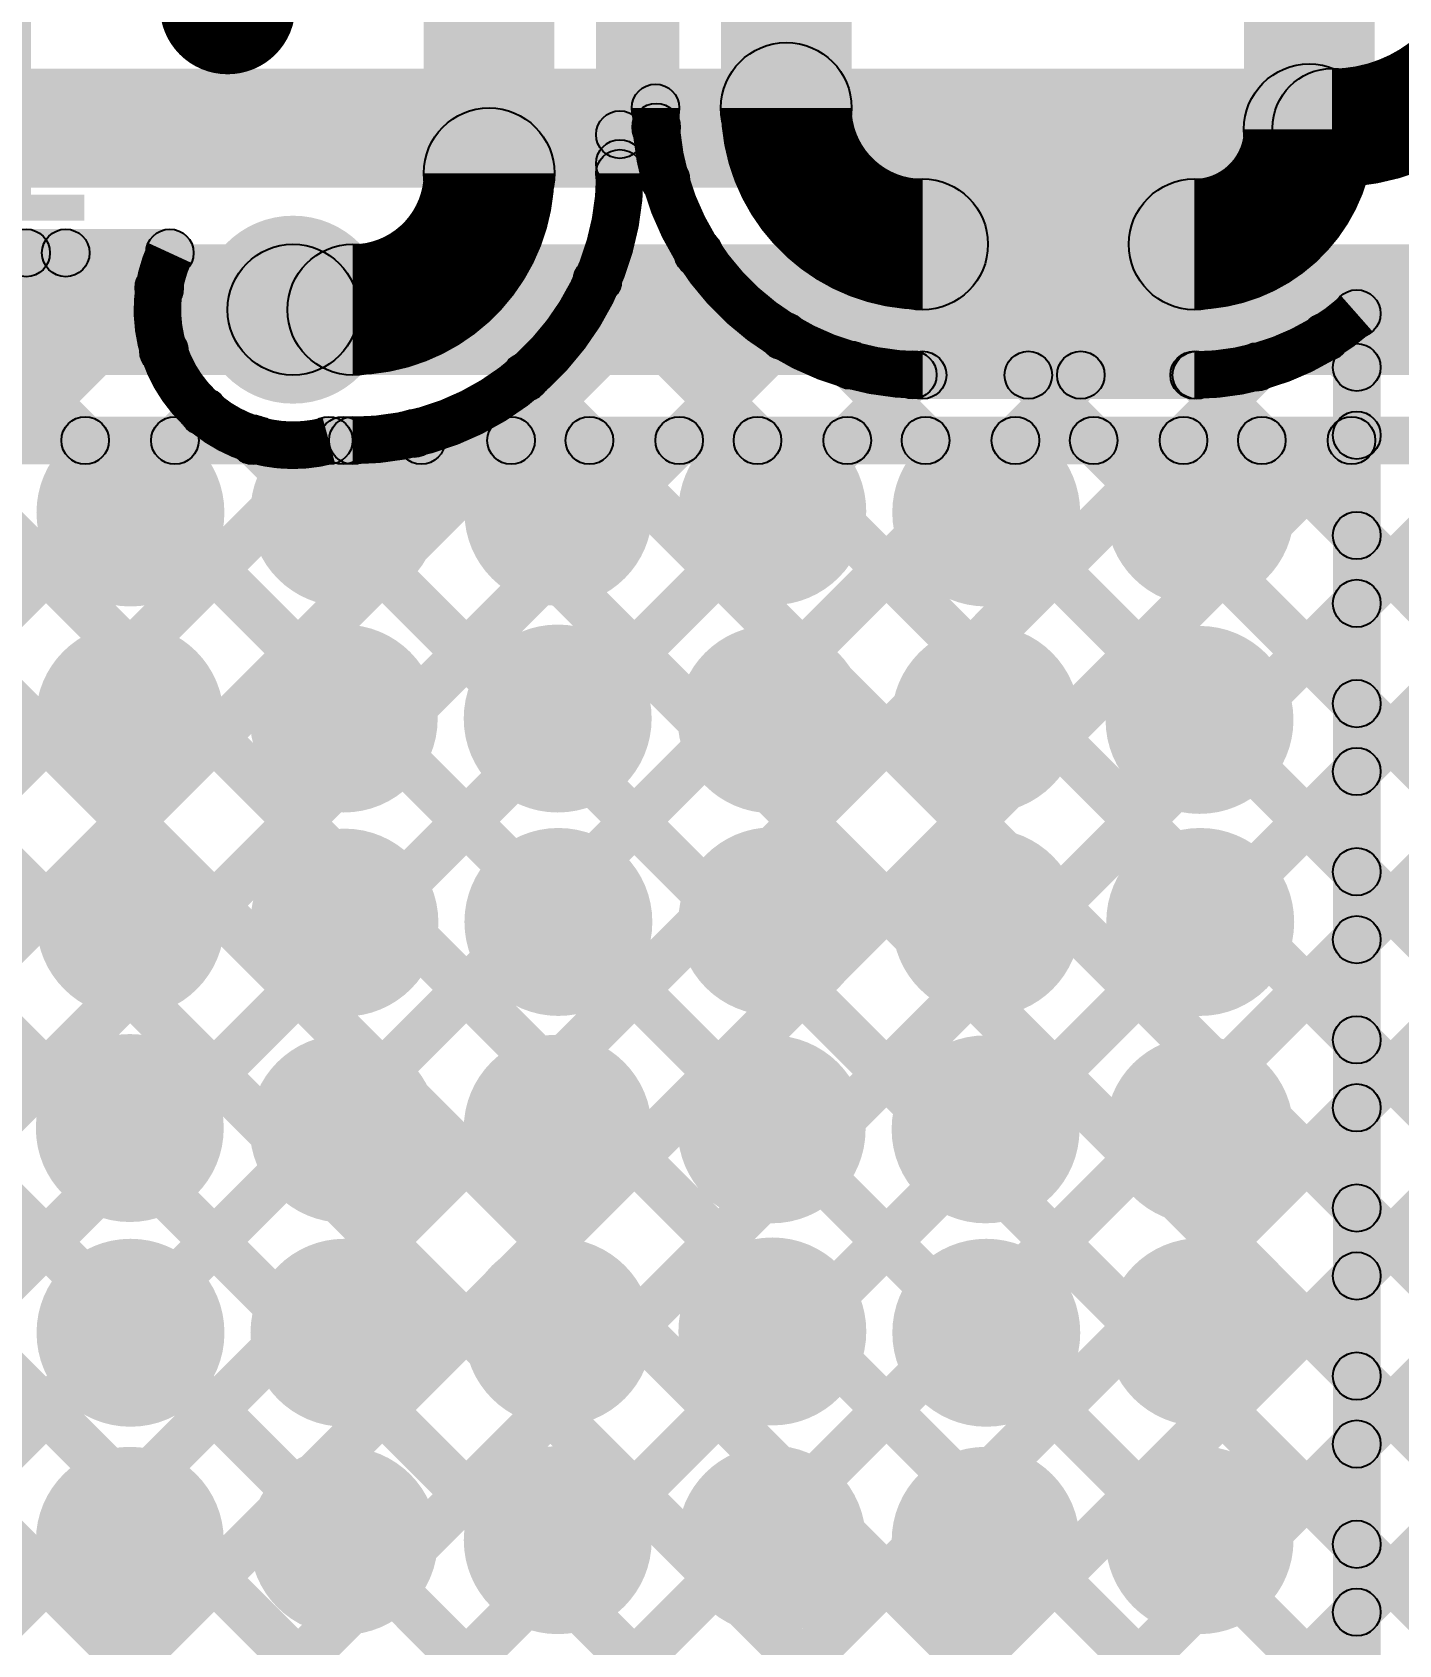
# Model space of a CAD drawing. Header units: millimetres. Extents: x -0.24 to 2.5, y 0 to 2.55.
# Drawn here: x 2.1111 to 2.3411, y 0.9454 to 1.2167 of the extents above; entities that cross this region are included whole.
import ezdxf

# ---------------------------------------------------------------- set-up
doc = ezdxf.new("R2010")
doc.units = ezdxf.units.MM
doc.header["$MEASUREMENT"] = 0
for name, color, linetype in [('BottomLayer', 5, 'Continuous'), ('BottomSolder', 6, 'Continuous'), ('TopLayer', 1, 'Continuous'), ('TopOverlay', 2, 'Continuous'), ('TopSolder', 216, 'Continuous'), ('ViaHoleLayer', 16, 'Continuous')]:
    doc.layers.add(name, color=color, linetype=linetype)

# ---------------------------------------------------------------- blocks, each defined once
blk = doc.blocks.new('TC2030_IDC_97')
at = {"layer": 'TopOverlay'}
h = blk.add_hatch(color=2, dxfattribs=at)
edge = h.paths.add_edge_path()
edge.add_arc((-0.0504, -0.057), 0.005, 0, 360)
h = blk.add_hatch(color=2, dxfattribs=at)
edge = h.paths.add_edge_path()
edge.add_arc((-0.0376, -0.057), 0.005, 0, 360)
at = {"layer": 'TopOverlay', "const_width": 0.01}
blk.add_lwpolyline([(-0.0376, -0.057, 1), (-0.0504, -0.057, 1)], format="xyb", close=True, dxfattribs=at)
at = {"layer": 'TopOverlay'}
for centre in [(-0.0504, -0.057), (-0.0376, -0.057)]:
    blk.add_circle(centre, 0.005, dxfattribs=at)

msp = doc.modelspace()

# ---------------------------------------------------------------- hatches: boundary and pattern name
at = {"layer": 'BottomLayer'}
for points in [[(1.59671, 1.52424), (1.60236, 1.5299), (2.40183, 0.73044), (2.39617, 0.72478)], [(1.63789, 1.51135), (1.64354, 1.517), (2.40183, 0.75872), (2.39617, 0.75306)], [(1.58372, 1.50895), (1.58937, 1.5146), (2.40183, 0.70215), (2.39617, 0.69649)], [(1.66835, 1.50917), (1.674, 1.51483), (2.40183, 0.787), (2.39617, 0.78135)], [(1.56771, 1.49667), (1.57337, 1.50233), (2.40183, 0.67387), (2.39617, 0.66821)], [(2.04337, 1.19055), (2.04337, 1.21055), (2.32983, 1.21055), (2.32983, 1.19055)], [(2.02715, 1.17865), (2.03281, 1.18431), (2.40183, 0.81529), (2.39617, 0.80963)], [(2.04337, 1.17555), (2.04337, 1.18355), (2.13428, 1.18355), (2.13428, 1.17555)], [(1.57906, 0.64284), (1.57341, 0.6485), (2.10729, 1.18238), (2.11294, 1.17672)], [(2.05737, 1.17672), (2.06302, 1.18238), (2.40183, 0.84357), (2.39617, 0.83792)], [(2.08565, 1.17672), (2.09131, 1.18238), (2.40183, 0.87186), (2.39617, 0.8662)], [(2.11394, 1.17672), (2.11959, 1.18238), (2.13611, 1.16586), (2.13045, 1.16021)], [(2.155, 1.159), (2.155, 1.181), (2.35458, 1.181), (2.35458, 1.159)], [(1.22183, 0.25732), (1.21617, 0.26298), (2.12965, 1.17646), (2.13531, 1.1708)], [(1.94052, 0.69317), (1.93486, 0.69883), (2.39617, 1.16014), (2.40183, 1.15448)], [(1.22183, 0.22904), (1.21617, 0.23469), (2.13714, 1.15567), (2.1428, 1.15001)], [(1.222, 0.20092), (1.21634, 0.20658), (2.16059, 1.15083), (2.16625, 1.14517)], [(1.23126, 0.1819), (1.22561, 0.18756), (2.18887, 1.15083), (2.19453, 1.14517)], [(1.25088, 0.17323), (1.24522, 0.17889), (2.21716, 1.15083), (2.22282, 1.14517)], [(1.2791, 0.17317), (1.27344, 0.17883), (2.24544, 1.15083), (2.2511, 1.14517)], [(1.30738, 0.17317), (1.30173, 0.17883), (2.27373, 1.15083), (2.27938, 1.14517)], [(1.33567, 0.17317), (1.33001, 0.17883), (2.30201, 1.15083), (2.30767, 1.14517)], [(1.36395, 0.17317), (1.3583, 0.17883), (2.3303, 1.15083), (2.33595, 1.14517)], [(1.89669, 0.67762), (1.89103, 0.68328), (2.35905, 1.15129), (2.3647, 1.14564)], [(2.14521, 1.14545), (2.15086, 1.15111), (2.40183, 0.90014), (2.39617, 0.89448)], [(2.16103, 1.144), (2.16103, 1.152), (2.35458, 1.152), (2.35458, 1.144)], [(2.17377, 1.14517), (2.17943, 1.15083), (2.40183, 0.92843), (2.39617, 0.92277)], [(2.20205, 1.14517), (2.20771, 1.15083), (2.40183, 0.95671), (2.39617, 0.95105)], [(2.23034, 1.14517), (2.23599, 1.15083), (2.40183, 0.98499), (2.39617, 0.97934)], [(2.25862, 1.14517), (2.26428, 1.15083), (2.40183, 1.01328), (2.39617, 1.00762)], [(2.28691, 1.14517), (2.29256, 1.15083), (2.40183, 1.04156), (2.39617, 1.03591)], [(2.31519, 1.14517), (2.32085, 1.15083), (2.40183, 1.06985), (2.39617, 1.06419)], [(1.98281, 0.70717), (1.97715, 0.71283), (2.39617, 1.13185), (2.40183, 1.12619)], [(2.01109, 0.70717), (2.00543, 0.71283), (2.39617, 1.10357), (2.40183, 1.09791)], [(2.03937, 0.70717), (2.03372, 0.71283), (2.39617, 1.07528), (2.40183, 1.06963)], [(2.13866, 0.77817), (2.133, 0.78383), (2.39617, 1.047), (2.40183, 1.04134)], [(2.16694, 0.77817), (2.16129, 0.78383), (2.39617, 1.01871), (2.40183, 1.01306)]]:
    msp.add_hatch(color=5, dxfattribs=at).paths.add_polyline_path(points)
h = msp.add_hatch(color=5, dxfattribs=at)
edge = h.paths.add_edge_path()
edge.add_arc((2.32983, 1.20055), 0.01, 0, 360)
h = msp.add_hatch(color=5, dxfattribs=at)
edge = h.paths.add_edge_path()
edge.add_arc((2.32983, 1.20055), 0.01, 0, 360)
h = msp.add_hatch(color=5, dxfattribs=at)
edge = h.paths.add_edge_path()
edge.add_arc((2.11011, 1.17955), 0.004, 0, 360)
h = msp.add_hatch(color=5, dxfattribs=at)
edge = h.paths.add_edge_path()
edge.add_arc((2.11676, 1.17955), 0.004, 0, 360)
h = msp.add_hatch(color=5, dxfattribs=at)
edge = h.paths.add_edge_path()
edge.add_arc((2.13428, 1.17955), 0.004, 0, 360)
h = msp.add_hatch(color=5, dxfattribs=at)
edge = h.paths.add_edge_path()
edge.add_arc((2.13428, 1.17955), 0.004, 0, 360)
h = msp.add_hatch(color=5, dxfattribs=at)
edge = h.paths.add_edge_path()
edge.add_arc((2.155, 1.17), 0.01181, 0, 360)
h = msp.add_hatch(color=5, dxfattribs=at)
edge = h.paths.add_edge_path()
edge.add_arc((2.155, 1.17), 0.011, 0, 360)
h = msp.add_hatch(color=5, dxfattribs=at)
edge = h.paths.add_edge_path()
edge.add_arc((2.13248, 1.17363), 0.004, 0, 360)
h = msp.add_hatch(color=5, dxfattribs=at)
edge = h.paths.add_edge_path()
edge.add_arc((2.13328, 1.16303), 0.004, 0, 360)
h = msp.add_hatch(color=5, dxfattribs=at)
edge = h.paths.add_edge_path()
edge.add_arc((2.13997, 1.15284), 0.004, 0, 360)
h = msp.add_hatch(color=5, dxfattribs=at)
edge = h.paths.add_edge_path()
edge.add_arc((2.14803, 1.14828), 0.004, 0, 360)
h = msp.add_hatch(color=5, dxfattribs=at)
edge = h.paths.add_edge_path()
edge.add_arc((2.16103, 1.148), 0.004, 0, 360)
h = msp.add_hatch(color=5, dxfattribs=at)
edge = h.paths.add_edge_path()
edge.add_arc((2.16103, 1.148), 0.004, 0, 360)
h = msp.add_hatch(color=5, dxfattribs=at)
edge = h.paths.add_edge_path()
edge.add_arc((2.16342, 1.148), 0.004, 0, 360)
h = msp.add_hatch(color=5, dxfattribs=at)
edge = h.paths.add_edge_path()
edge.add_arc((2.1766, 1.148), 0.004, 0, 360)
h = msp.add_hatch(color=5, dxfattribs=at)
edge = h.paths.add_edge_path()
edge.add_arc((2.1917, 1.148), 0.004, 0, 360)
h = msp.add_hatch(color=5, dxfattribs=at)
edge = h.paths.add_edge_path()
edge.add_arc((2.20488, 1.148), 0.004, 0, 360)
h = msp.add_hatch(color=5, dxfattribs=at)
edge = h.paths.add_edge_path()
edge.add_arc((2.21999, 1.148), 0.004, 0, 360)
h = msp.add_hatch(color=5, dxfattribs=at)
edge = h.paths.add_edge_path()
edge.add_arc((2.23317, 1.148), 0.004, 0, 360)
h = msp.add_hatch(color=5, dxfattribs=at)
edge = h.paths.add_edge_path()
edge.add_arc((2.24827, 1.148), 0.004, 0, 360)
h = msp.add_hatch(color=5, dxfattribs=at)
edge = h.paths.add_edge_path()
edge.add_arc((2.26145, 1.148), 0.004, 0, 360)
h = msp.add_hatch(color=5, dxfattribs=at)
edge = h.paths.add_edge_path()
edge.add_arc((2.27656, 1.148), 0.004, 0, 360)
h = msp.add_hatch(color=5, dxfattribs=at)
edge = h.paths.add_edge_path()
edge.add_arc((2.28973, 1.148), 0.004, 0, 360)
h = msp.add_hatch(color=5, dxfattribs=at)
edge = h.paths.add_edge_path()
edge.add_arc((2.30484, 1.148), 0.004, 0, 360)
h = msp.add_hatch(color=5, dxfattribs=at)
edge = h.paths.add_edge_path()
edge.add_arc((2.31802, 1.148), 0.004, 0, 360)
h = msp.add_hatch(color=5, dxfattribs=at)
edge = h.paths.add_edge_path()
edge.add_arc((2.33312, 1.148), 0.004, 0, 360)
h = msp.add_hatch(color=5, dxfattribs=at)
edge = h.paths.add_edge_path()
edge.add_arc((2.12765, 1.13588), 0.01181, 0, 360)
h = msp.add_hatch(color=5, dxfattribs=at)
edge = h.paths.add_edge_path()
edge.add_arc((2.16365, 1.13588), 0.01181, 0, 360)
h = msp.add_hatch(color=5, dxfattribs=at)
edge = h.paths.add_edge_path()
edge.add_arc((2.19965, 1.13599), 0.01181, 0, 360)
h = msp.add_hatch(color=5, dxfattribs=at)
edge = h.paths.add_edge_path()
edge.add_arc((2.23565, 1.13611), 0.01181, 0, 360)
h = msp.add_hatch(color=5, dxfattribs=at)
edge = h.paths.add_edge_path()
edge.add_arc((2.27165, 1.13588), 0.01181, 0, 360)
h = msp.add_hatch(color=5, dxfattribs=at)
edge = h.paths.add_edge_path()
edge.add_arc((2.30765, 1.13599), 0.01181, 0, 360)
h = msp.add_hatch(color=5, dxfattribs=at)
edge = h.paths.add_edge_path()
edge.add_arc((2.12754, 1.10133), 0.01181, 0, 360)
h = msp.add_hatch(color=5, dxfattribs=at)
edge = h.paths.add_edge_path()
edge.add_arc((2.16354, 1.10122), 0.01181, 0, 360)
h = msp.add_hatch(color=5, dxfattribs=at)
edge = h.paths.add_edge_path()
edge.add_arc((2.19954, 1.10122), 0.01181, 0, 360)
h = msp.add_hatch(color=5, dxfattribs=at)
edge = h.paths.add_edge_path()
edge.add_arc((2.23554, 1.10111), 0.01181, 0, 360)
h = msp.add_hatch(color=5, dxfattribs=at)
edge = h.paths.add_edge_path()
edge.add_arc((2.27154, 1.10111), 0.01181, 0, 360)
h = msp.add_hatch(color=5, dxfattribs=at)
edge = h.paths.add_edge_path()
edge.add_arc((2.30754, 1.10099), 0.01181, 0, 360)
h = msp.add_hatch(color=5, dxfattribs=at)
edge = h.paths.add_edge_path()
edge.add_arc((2.12766, 1.06689), 0.01181, 0, 360)
h = msp.add_hatch(color=5, dxfattribs=at)
edge = h.paths.add_edge_path()
edge.add_arc((2.16366, 1.06689), 0.01181, 0, 360)
h = msp.add_hatch(color=5, dxfattribs=at)
edge = h.paths.add_edge_path()
edge.add_arc((2.19966, 1.067), 0.01181, 0, 360)
h = msp.add_hatch(color=5, dxfattribs=at)
edge = h.paths.add_edge_path()
edge.add_arc((2.23566, 1.06711), 0.01181, 0, 360)
h = msp.add_hatch(color=5, dxfattribs=at)
edge = h.paths.add_edge_path()
edge.add_arc((2.27166, 1.06689), 0.01181, 0, 360)
h = msp.add_hatch(color=5, dxfattribs=at)
edge = h.paths.add_edge_path()
edge.add_arc((2.30766, 1.067), 0.01181, 0, 360)
h = msp.add_hatch(color=5, dxfattribs=at)
edge = h.paths.add_edge_path()
edge.add_arc((2.12754, 1.03233), 0.01181, 0, 360)
h = msp.add_hatch(color=5, dxfattribs=at)
edge = h.paths.add_edge_path()
edge.add_arc((2.16354, 1.03222), 0.01181, 0, 360)
h = msp.add_hatch(color=5, dxfattribs=at)
edge = h.paths.add_edge_path()
edge.add_arc((2.19954, 1.03222), 0.01181, 0, 360)
h = msp.add_hatch(color=5, dxfattribs=at)
edge = h.paths.add_edge_path()
edge.add_arc((2.23554, 1.03211), 0.01181, 0, 360)
h = msp.add_hatch(color=5, dxfattribs=at)
edge = h.paths.add_edge_path()
edge.add_arc((2.27154, 1.03211), 0.01181, 0, 360)
h = msp.add_hatch(color=5, dxfattribs=at)
edge = h.paths.add_edge_path()
edge.add_arc((2.30754, 1.032), 0.01181, 0, 360)
h = msp.add_hatch(color=5, dxfattribs=at)
edge = h.paths.add_edge_path()
edge.add_arc((2.12766, 0.99789), 0.01181, 0, 360)
h = msp.add_hatch(color=5, dxfattribs=at)
edge = h.paths.add_edge_path()
edge.add_arc((2.16366, 0.99789), 0.01181, 0, 360)
h = msp.add_hatch(color=5, dxfattribs=at)
edge = h.paths.add_edge_path()
edge.add_arc((2.19966, 0.998), 0.01181, 0, 360)
h = msp.add_hatch(color=5, dxfattribs=at)
edge = h.paths.add_edge_path()
edge.add_arc((2.23566, 0.99811), 0.01181, 0, 360)
h = msp.add_hatch(color=5, dxfattribs=at)
edge = h.paths.add_edge_path()
edge.add_arc((2.27166, 0.99789), 0.01181, 0, 360)
h = msp.add_hatch(color=5, dxfattribs=at)
edge = h.paths.add_edge_path()
edge.add_arc((2.30766, 0.998), 0.01181, 0, 360)
h = msp.add_hatch(color=5, dxfattribs=at)
edge = h.paths.add_edge_path()
edge.add_arc((2.12755, 0.96289), 0.01181, 0, 360)
h = msp.add_hatch(color=5, dxfattribs=at)
edge = h.paths.add_edge_path()
edge.add_arc((2.16355, 0.96289), 0.01181, 0, 360)
h = msp.add_hatch(color=5, dxfattribs=at)
edge = h.paths.add_edge_path()
edge.add_arc((2.19955, 0.963), 0.01181, 0, 360)
h = msp.add_hatch(color=5, dxfattribs=at)
edge = h.paths.add_edge_path()
edge.add_arc((2.23555, 0.96311), 0.01181, 0, 360)
h = msp.add_hatch(color=5, dxfattribs=at)
edge = h.paths.add_edge_path()
edge.add_arc((2.27155, 0.96289), 0.01181, 0, 360)
h = msp.add_hatch(color=5, dxfattribs=at)
edge = h.paths.add_edge_path()
edge.add_arc((2.30755, 0.963), 0.01181, 0, 360)
at = {"layer": 'BottomSolder'}
h = msp.add_hatch(color=6, dxfattribs=at)
edge = h.paths.add_edge_path()
edge.add_arc((2.155, 1.17), 0.01581, 0, 360)
h = msp.add_hatch(color=6, dxfattribs=at)
edge = h.paths.add_edge_path()
edge.add_arc((2.12765, 1.13588), 0.01581, 0, 360)
h = msp.add_hatch(color=6, dxfattribs=at)
edge = h.paths.add_edge_path()
edge.add_arc((2.16365, 1.13588), 0.01581, 0, 360)
h = msp.add_hatch(color=6, dxfattribs=at)
edge = h.paths.add_edge_path()
edge.add_arc((2.19965, 1.13599), 0.01581, 0, 360)
h = msp.add_hatch(color=6, dxfattribs=at)
edge = h.paths.add_edge_path()
edge.add_arc((2.23565, 1.13611), 0.01581, 0, 360)
h = msp.add_hatch(color=6, dxfattribs=at)
edge = h.paths.add_edge_path()
edge.add_arc((2.27165, 1.13588), 0.01581, 0, 360)
h = msp.add_hatch(color=6, dxfattribs=at)
edge = h.paths.add_edge_path()
edge.add_arc((2.30765, 1.13599), 0.01581, 0, 360)
h = msp.add_hatch(color=6, dxfattribs=at)
edge = h.paths.add_edge_path()
edge.add_arc((2.12754, 1.10133), 0.01581, 0, 360)
h = msp.add_hatch(color=6, dxfattribs=at)
edge = h.paths.add_edge_path()
edge.add_arc((2.16354, 1.10122), 0.01581, 0, 360)
h = msp.add_hatch(color=6, dxfattribs=at)
edge = h.paths.add_edge_path()
edge.add_arc((2.19954, 1.10122), 0.01581, 0, 360)
h = msp.add_hatch(color=6, dxfattribs=at)
edge = h.paths.add_edge_path()
edge.add_arc((2.23554, 1.10111), 0.01581, 0, 360)
h = msp.add_hatch(color=6, dxfattribs=at)
edge = h.paths.add_edge_path()
edge.add_arc((2.27154, 1.10111), 0.01581, 0, 360)
h = msp.add_hatch(color=6, dxfattribs=at)
edge = h.paths.add_edge_path()
edge.add_arc((2.30754, 1.10099), 0.01581, 0, 360)
h = msp.add_hatch(color=6, dxfattribs=at)
edge = h.paths.add_edge_path()
edge.add_arc((2.12766, 1.06689), 0.01581, 0, 360)
h = msp.add_hatch(color=6, dxfattribs=at)
edge = h.paths.add_edge_path()
edge.add_arc((2.16366, 1.06689), 0.01581, 0, 360)
h = msp.add_hatch(color=6, dxfattribs=at)
edge = h.paths.add_edge_path()
edge.add_arc((2.19966, 1.067), 0.01581, 0, 360)
h = msp.add_hatch(color=6, dxfattribs=at)
edge = h.paths.add_edge_path()
edge.add_arc((2.23566, 1.06711), 0.01581, 0, 360)
h = msp.add_hatch(color=6, dxfattribs=at)
edge = h.paths.add_edge_path()
edge.add_arc((2.27166, 1.06689), 0.01581, 0, 360)
h = msp.add_hatch(color=6, dxfattribs=at)
edge = h.paths.add_edge_path()
edge.add_arc((2.30766, 1.067), 0.01581, 0, 360)
h = msp.add_hatch(color=6, dxfattribs=at)
edge = h.paths.add_edge_path()
edge.add_arc((2.12754, 1.03233), 0.01581, 0, 360)
h = msp.add_hatch(color=6, dxfattribs=at)
edge = h.paths.add_edge_path()
edge.add_arc((2.16354, 1.03222), 0.01581, 0, 360)
h = msp.add_hatch(color=6, dxfattribs=at)
edge = h.paths.add_edge_path()
edge.add_arc((2.19954, 1.03222), 0.01581, 0, 360)
h = msp.add_hatch(color=6, dxfattribs=at)
edge = h.paths.add_edge_path()
edge.add_arc((2.23554, 1.03211), 0.01581, 0, 360)
h = msp.add_hatch(color=6, dxfattribs=at)
edge = h.paths.add_edge_path()
edge.add_arc((2.27154, 1.03211), 0.01581, 0, 360)
h = msp.add_hatch(color=6, dxfattribs=at)
edge = h.paths.add_edge_path()
edge.add_arc((2.30754, 1.032), 0.01581, 0, 360)
h = msp.add_hatch(color=6, dxfattribs=at)
edge = h.paths.add_edge_path()
edge.add_arc((2.12766, 0.99789), 0.01581, 0, 360)
h = msp.add_hatch(color=6, dxfattribs=at)
edge = h.paths.add_edge_path()
edge.add_arc((2.16366, 0.99789), 0.01581, 0, 360)
h = msp.add_hatch(color=6, dxfattribs=at)
edge = h.paths.add_edge_path()
edge.add_arc((2.19966, 0.998), 0.01581, 0, 360)
h = msp.add_hatch(color=6, dxfattribs=at)
edge = h.paths.add_edge_path()
edge.add_arc((2.23566, 0.99811), 0.01581, 0, 360)
h = msp.add_hatch(color=6, dxfattribs=at)
edge = h.paths.add_edge_path()
edge.add_arc((2.27166, 0.99789), 0.01581, 0, 360)
h = msp.add_hatch(color=6, dxfattribs=at)
edge = h.paths.add_edge_path()
edge.add_arc((2.30766, 0.998), 0.01581, 0, 360)
h = msp.add_hatch(color=6, dxfattribs=at)
edge = h.paths.add_edge_path()
edge.add_arc((2.12755, 0.96289), 0.01581, 0, 360)
h = msp.add_hatch(color=6, dxfattribs=at)
edge = h.paths.add_edge_path()
edge.add_arc((2.16355, 0.96289), 0.01581, 0, 360)
h = msp.add_hatch(color=6, dxfattribs=at)
edge = h.paths.add_edge_path()
edge.add_arc((2.19955, 0.963), 0.01581, 0, 360)
h = msp.add_hatch(color=6, dxfattribs=at)
edge = h.paths.add_edge_path()
edge.add_arc((2.23555, 0.96311), 0.01581, 0, 360)
h = msp.add_hatch(color=6, dxfattribs=at)
edge = h.paths.add_edge_path()
edge.add_arc((2.27155, 0.96289), 0.01581, 0, 360)
h = msp.add_hatch(color=6, dxfattribs=at)
edge = h.paths.add_edge_path()
edge.add_arc((2.30755, 0.963), 0.01581, 0, 360)
at = {"layer": 'TopLayer'}
for points in [[(2.337, 1.20035), (2.315, 1.20035), (2.315, 1.41086), (2.337, 1.41086)], [(2.199, 1.19294), (2.177, 1.19294), (2.177, 1.253), (2.199, 1.253)], [(2.249, 1.20394), (2.227, 1.20394), (2.227, 1.253), (2.249, 1.253)], [(2.214, 1.19294), (2.206, 1.19294), (2.206, 1.23824), (2.214, 1.23824)], [(2.22, 1.20394), (2.212, 1.20394), (2.212, 1.23824), (2.22, 1.23824)], [(2.21283, 1.19175), (2.20717, 1.19741), (2.21329, 1.20353), (2.21895, 1.19787)], [(2.20717, 1.19662), (2.21283, 1.20228), (2.22051, 1.1946), (2.21485, 1.18894)], [(2.26094, 1.17), (2.26094, 1.192), (2.30665, 1.192), (2.30665, 1.17)], [(1.26723, 1.159), (1.26723, 1.181), (2.155, 1.181), (2.155, 1.159)], [(1.84753, 0.79817), (1.84187, 0.80383), (2.22039, 1.18234), (2.22605, 1.17669)], [(2.155, 1.159), (2.155, 1.181), (2.16506, 1.181), (2.16506, 1.159)], [(2.2034, 1.1721), (2.20906, 1.17776), (2.33683, 1.04999), (2.33117, 1.04434)], [(2.338, 0.825), (2.33, 0.825), (2.33, 1.16934), (2.338, 1.16934)], [(1.87582, 0.79817), (1.87016, 0.80383), (2.23472, 1.16839), (2.24038, 1.16274)], [(2.32601, 1.16263), (2.33167, 1.16829), (2.33683, 1.16313), (2.33117, 1.15747)], [(1.9041, 0.79817), (1.89844, 0.80383), (2.25647, 1.16186), (2.26213, 1.1562)], [(1.93238, 0.79817), (1.92673, 0.80383), (2.28473, 1.16183), (2.29038, 1.15617)], [(1.96067, 0.79817), (1.95501, 0.80383), (2.31438, 1.1632), (2.32004, 1.15754)], [(2.19134, 1.15588), (2.197, 1.16154), (2.33683, 1.02171), (2.33117, 1.01605)], [(2.24594, 1.15785), (2.2516, 1.16351), (2.33683, 1.07828), (2.33117, 1.07262)], [(2.26094, 1.155), (2.26094, 1.163), (2.30665, 1.163), (2.30665, 1.155)], [(2.27591, 1.15617), (2.28156, 1.16183), (2.33683, 1.10656), (2.33117, 1.10091)], [(2.30419, 1.15617), (2.30985, 1.16183), (2.33683, 1.13485), (2.33117, 1.12919)], [(1.26723, 1.144), (1.26723, 1.152), (2.14897, 1.152), (2.14897, 1.144)], [(1.79096, 0.79817), (1.78531, 0.80383), (2.13231, 1.15083), (2.13796, 1.14517)], [(1.81925, 0.79817), (1.81359, 0.80383), (2.16059, 1.15083), (2.16625, 1.14517)], [(1.91921, 1.14517), (1.92487, 1.15083), (2.27187, 0.80383), (2.26621, 0.79817)], [(1.94749, 1.14517), (1.95315, 1.15083), (2.30015, 0.80383), (2.29449, 0.79817)], [(1.97578, 1.14517), (1.98144, 1.15083), (2.32508, 0.80719), (2.31942, 0.80153)], [(1.98895, 0.79817), (1.9833, 0.80383), (2.33117, 1.1517), (2.33683, 1.14605)], [(2.00406, 1.14517), (2.00972, 1.15083), (2.33652, 0.82402), (2.33087, 0.81837)], [(2.03235, 1.14517), (2.038, 1.15083), (2.33683, 0.852), (2.33117, 0.84635)], [(2.06063, 1.14517), (2.06629, 1.15083), (2.33683, 0.88029), (2.33117, 0.87463)], [(2.08892, 1.14517), (2.09457, 1.15083), (2.33683, 0.90857), (2.33117, 0.90292)], [(2.1172, 1.14517), (2.12286, 1.15083), (2.33683, 0.93686), (2.33117, 0.9312)], [(2.14548, 1.14517), (2.15114, 1.15083), (2.33683, 0.96514), (2.33117, 0.95948)], [(2.16103, 1.144), (2.16103, 1.152), (2.16506, 1.152), (2.16506, 1.144)], [(2.17256, 1.14638), (2.17822, 1.15203), (2.33683, 0.99343), (2.33117, 0.98777)], [(2.01724, 0.79817), (2.01158, 0.80383), (2.33117, 1.12342), (2.33683, 1.11776)], [(2.04552, 0.79817), (2.03986, 0.80383), (2.33117, 1.09514), (2.33683, 1.08948)], [(2.07381, 0.79817), (2.06815, 0.80383), (2.33117, 1.06685), (2.33683, 1.06119)], [(2.10209, 0.79817), (2.09643, 0.80383), (2.33117, 1.03857), (2.33683, 1.03291)], [(2.13037, 0.79817), (2.12472, 0.80383), (2.33117, 1.01028), (2.33683, 1.00463)], [(2.15866, 0.79817), (2.153, 0.80383), (2.33117, 0.982), (2.33683, 0.97634)], [(2.18694, 0.79817), (2.18129, 0.80383), (2.33117, 0.95371), (2.33683, 0.94806)]]:
    msp.add_hatch(color=1, dxfattribs=at).paths.add_polyline_path(points)
h = msp.add_hatch(color=1, dxfattribs=at)
edge = h.paths.add_edge_path()
edge.add_arc((2.238, 1.20394), 0.011, 0, 360)
h = msp.add_hatch(color=1, dxfattribs=at)
edge = h.paths.add_edge_path()
edge.add_arc((2.238, 1.20394), 0.011, 0, 360)
h = msp.add_hatch(color=1, dxfattribs=at)
edge = h.paths.add_edge_path()
edge.add_arc((2.326, 1.20035), 0.011, 0, 360)
h = msp.add_hatch(color=1, dxfattribs=at)
edge = h.paths.add_edge_path()
edge.add_arc((2.326, 1.20035), 0.011, 0, 360)
h = msp.add_hatch(color=1, dxfattribs=at)
edge = h.paths.add_edge_path()
edge.add_arc((2.216, 1.20394), 0.004, 0, 360)
h = msp.add_hatch(color=1, dxfattribs=at)
edge = h.paths.add_edge_path()
edge.add_arc((2.216, 1.20394), 0.004, 0, 360)
h = msp.add_hatch(color=1, dxfattribs=at)
edge = h.paths.add_edge_path()
edge.add_arc((2.21612, 1.2007), 0.004, 0, 360)
h = msp.add_hatch(color=1, dxfattribs=at)
edge = h.paths.add_edge_path()
edge.add_arc((2.188, 1.19294), 0.011, 0, 360)
h = msp.add_hatch(color=1, dxfattribs=at)
edge = h.paths.add_edge_path()
edge.add_arc((2.188, 1.19294), 0.011, 0, 360)
h = msp.add_hatch(color=1, dxfattribs=at)
edge = h.paths.add_edge_path()
edge.add_arc((2.21, 1.19945), 0.004, 0, 360)
h = msp.add_hatch(color=1, dxfattribs=at)
edge = h.paths.add_edge_path()
edge.add_arc((2.21, 1.19458), 0.004, 0, 360)
h = msp.add_hatch(color=1, dxfattribs=at)
edge = h.paths.add_edge_path()
edge.add_arc((2.21, 1.19294), 0.004, 0, 360)
h = msp.add_hatch(color=1, dxfattribs=at)
edge = h.paths.add_edge_path()
edge.add_arc((2.21, 1.19294), 0.004, 0, 360)
h = msp.add_hatch(color=1, dxfattribs=at)
edge = h.paths.add_edge_path()
edge.add_arc((2.21768, 1.19177), 0.004, 0, 360)
h = msp.add_hatch(color=1, dxfattribs=at)
edge = h.paths.add_edge_path()
edge.add_arc((2.26094, 1.181), 0.011, 0, 360)
h = msp.add_hatch(color=1, dxfattribs=at)
edge = h.paths.add_edge_path()
edge.add_arc((2.26094, 1.181), 0.011, 0, 360)
h = msp.add_hatch(color=1, dxfattribs=at)
edge = h.paths.add_edge_path()
edge.add_arc((2.30665, 1.181), 0.011, 0, 360)
h = msp.add_hatch(color=1, dxfattribs=at)
edge = h.paths.add_edge_path()
edge.add_arc((2.30665, 1.181), 0.011, 0, 360)
h = msp.add_hatch(color=1, dxfattribs=at)
edge = h.paths.add_edge_path()
edge.add_arc((2.22322, 1.17952), 0.004, 0, 360)
h = msp.add_hatch(color=1, dxfattribs=at)
edge = h.paths.add_edge_path()
edge.add_arc((2.155, 1.17), 0.01181, 0, 360)
h = msp.add_hatch(color=1, dxfattribs=at)
edge = h.paths.add_edge_path()
edge.add_arc((2.155, 1.17), 0.011, 0, 360)
h = msp.add_hatch(color=1, dxfattribs=at)
edge = h.paths.add_edge_path()
edge.add_arc((2.155, 1.17), 0.011, 0, 360)
h = msp.add_hatch(color=1, dxfattribs=at)
edge = h.paths.add_edge_path()
edge.add_arc((2.16506, 1.17), 0.011, 0, 360)
h = msp.add_hatch(color=1, dxfattribs=at)
edge = h.paths.add_edge_path()
edge.add_arc((2.16506, 1.17), 0.011, 0, 360)
h = msp.add_hatch(color=1, dxfattribs=at)
edge = h.paths.add_edge_path()
edge.add_arc((2.20623, 1.17493), 0.004, 0, 360)
h = msp.add_hatch(color=1, dxfattribs=at)
edge = h.paths.add_edge_path()
edge.add_arc((2.334, 1.16934), 0.004, 0, 360)
h = msp.add_hatch(color=1, dxfattribs=at)
edge = h.paths.add_edge_path()
edge.add_arc((2.334, 1.16934), 0.004, 0, 360)
h = msp.add_hatch(color=1, dxfattribs=at)
edge = h.paths.add_edge_path()
edge.add_arc((2.23755, 1.16557), 0.004, 0, 360)
h = msp.add_hatch(color=1, dxfattribs=at)
edge = h.paths.add_edge_path()
edge.add_arc((2.32884, 1.16546), 0.004, 0, 360)
h = msp.add_hatch(color=1, dxfattribs=at)
edge = h.paths.add_edge_path()
edge.add_arc((2.24877, 1.16068), 0.004, 0, 360)
h = msp.add_hatch(color=1, dxfattribs=at)
edge = h.paths.add_edge_path()
edge.add_arc((2.31721, 1.16037), 0.004, 0, 360)
h = msp.add_hatch(color=1, dxfattribs=at)
edge = h.paths.add_edge_path()
edge.add_arc((2.334, 1.1603), 0.004, 0, 360)
h = msp.add_hatch(color=1, dxfattribs=at)
edge = h.paths.add_edge_path()
edge.add_arc((2.19417, 1.15871), 0.004, 0, 360)
h = msp.add_hatch(color=1, dxfattribs=at)
edge = h.paths.add_edge_path()
edge.add_arc((2.2593, 1.15903), 0.004, 0, 360)
h = msp.add_hatch(color=1, dxfattribs=at)
edge = h.paths.add_edge_path()
edge.add_arc((2.26094, 1.159), 0.004, 0, 360)
h = msp.add_hatch(color=1, dxfattribs=at)
edge = h.paths.add_edge_path()
edge.add_arc((2.26094, 1.159), 0.004, 0, 360)
h = msp.add_hatch(color=1, dxfattribs=at)
edge = h.paths.add_edge_path()
edge.add_arc((2.27873, 1.159), 0.004, 0, 360)
h = msp.add_hatch(color=1, dxfattribs=at)
edge = h.paths.add_edge_path()
edge.add_arc((2.28756, 1.159), 0.004, 0, 360)
h = msp.add_hatch(color=1, dxfattribs=at)
edge = h.paths.add_edge_path()
edge.add_arc((2.30665, 1.159), 0.004, 0, 360)
h = msp.add_hatch(color=1, dxfattribs=at)
edge = h.paths.add_edge_path()
edge.add_arc((2.30665, 1.159), 0.004, 0, 360)
h = msp.add_hatch(color=1, dxfattribs=at)
edge = h.paths.add_edge_path()
edge.add_arc((2.30702, 1.159), 0.004, 0, 360)
h = msp.add_hatch(color=1, dxfattribs=at)
edge = h.paths.add_edge_path()
edge.add_arc((2.17539, 1.1492), 0.004, 0, 360)
h = msp.add_hatch(color=1, dxfattribs=at)
edge = h.paths.add_edge_path()
edge.add_arc((2.334, 1.14888), 0.004, 0, 360)
h = msp.add_hatch(color=1, dxfattribs=at)
edge = h.paths.add_edge_path()
edge.add_arc((2.12003, 1.148), 0.004, 0, 360)
h = msp.add_hatch(color=1, dxfattribs=at)
edge = h.paths.add_edge_path()
edge.add_arc((2.13513, 1.148), 0.004, 0, 360)
h = msp.add_hatch(color=1, dxfattribs=at)
edge = h.paths.add_edge_path()
edge.add_arc((2.14831, 1.148), 0.004, 0, 360)
h = msp.add_hatch(color=1, dxfattribs=at)
edge = h.paths.add_edge_path()
edge.add_arc((2.14897, 1.148), 0.004, 0, 360)
h = msp.add_hatch(color=1, dxfattribs=at)
edge = h.paths.add_edge_path()
edge.add_arc((2.14897, 1.148), 0.004, 0, 360)
h = msp.add_hatch(color=1, dxfattribs=at)
edge = h.paths.add_edge_path()
edge.add_arc((2.16103, 1.148), 0.004, 0, 360)
h = msp.add_hatch(color=1, dxfattribs=at)
edge = h.paths.add_edge_path()
edge.add_arc((2.16103, 1.148), 0.004, 0, 360)
h = msp.add_hatch(color=1, dxfattribs=at)
edge = h.paths.add_edge_path()
edge.add_arc((2.16342, 1.148), 0.004, 0, 360)
h = msp.add_hatch(color=1, dxfattribs=at)
edge = h.paths.add_edge_path()
edge.add_arc((2.16506, 1.148), 0.004, 0, 360)
h = msp.add_hatch(color=1, dxfattribs=at)
edge = h.paths.add_edge_path()
edge.add_arc((2.16506, 1.148), 0.004, 0, 360)
h = msp.add_hatch(color=1, dxfattribs=at)
edge = h.paths.add_edge_path()
edge.add_arc((2.12765, 1.13588), 0.01181, 0, 360)
h = msp.add_hatch(color=1, dxfattribs=at)
edge = h.paths.add_edge_path()
edge.add_arc((2.16365, 1.13588), 0.01181, 0, 360)
h = msp.add_hatch(color=1, dxfattribs=at)
edge = h.paths.add_edge_path()
edge.add_arc((2.19965, 1.13599), 0.01181, 0, 360)
h = msp.add_hatch(color=1, dxfattribs=at)
edge = h.paths.add_edge_path()
edge.add_arc((2.23565, 1.13611), 0.01181, 0, 360)
h = msp.add_hatch(color=1, dxfattribs=at)
edge = h.paths.add_edge_path()
edge.add_arc((2.27165, 1.13588), 0.01181, 0, 360)
h = msp.add_hatch(color=1, dxfattribs=at)
edge = h.paths.add_edge_path()
edge.add_arc((2.30765, 1.13599), 0.01181, 0, 360)
h = msp.add_hatch(color=1, dxfattribs=at)
edge = h.paths.add_edge_path()
edge.add_arc((2.334, 1.13202), 0.004, 0, 360)
h = msp.add_hatch(color=1, dxfattribs=at)
edge = h.paths.add_edge_path()
edge.add_arc((2.334, 1.12059), 0.004, 0, 360)
h = msp.add_hatch(color=1, dxfattribs=at)
edge = h.paths.add_edge_path()
edge.add_arc((2.12754, 1.10133), 0.01181, 0, 360)
h = msp.add_hatch(color=1, dxfattribs=at)
edge = h.paths.add_edge_path()
edge.add_arc((2.16354, 1.10122), 0.01181, 0, 360)
h = msp.add_hatch(color=1, dxfattribs=at)
edge = h.paths.add_edge_path()
edge.add_arc((2.19954, 1.10122), 0.01181, 0, 360)
h = msp.add_hatch(color=1, dxfattribs=at)
edge = h.paths.add_edge_path()
edge.add_arc((2.23554, 1.10111), 0.01181, 0, 360)
h = msp.add_hatch(color=1, dxfattribs=at)
edge = h.paths.add_edge_path()
edge.add_arc((2.27154, 1.10111), 0.01181, 0, 360)
h = msp.add_hatch(color=1, dxfattribs=at)
edge = h.paths.add_edge_path()
edge.add_arc((2.30754, 1.10099), 0.01181, 0, 360)
h = msp.add_hatch(color=1, dxfattribs=at)
edge = h.paths.add_edge_path()
edge.add_arc((2.334, 1.10373), 0.004, 0, 360)
h = msp.add_hatch(color=1, dxfattribs=at)
edge = h.paths.add_edge_path()
edge.add_arc((2.334, 1.09231), 0.004, 0, 360)
h = msp.add_hatch(color=1, dxfattribs=at)
edge = h.paths.add_edge_path()
edge.add_arc((2.12766, 1.06689), 0.01181, 0, 360)
h = msp.add_hatch(color=1, dxfattribs=at)
edge = h.paths.add_edge_path()
edge.add_arc((2.16366, 1.06689), 0.01181, 0, 360)
h = msp.add_hatch(color=1, dxfattribs=at)
edge = h.paths.add_edge_path()
edge.add_arc((2.19966, 1.067), 0.01181, 0, 360)
h = msp.add_hatch(color=1, dxfattribs=at)
edge = h.paths.add_edge_path()
edge.add_arc((2.23566, 1.06711), 0.01181, 0, 360)
h = msp.add_hatch(color=1, dxfattribs=at)
edge = h.paths.add_edge_path()
edge.add_arc((2.27166, 1.06689), 0.01181, 0, 360)
h = msp.add_hatch(color=1, dxfattribs=at)
edge = h.paths.add_edge_path()
edge.add_arc((2.30766, 1.067), 0.01181, 0, 360)
h = msp.add_hatch(color=1, dxfattribs=at)
edge = h.paths.add_edge_path()
edge.add_arc((2.334, 1.07545), 0.004, 0, 360)
h = msp.add_hatch(color=1, dxfattribs=at)
edge = h.paths.add_edge_path()
edge.add_arc((2.334, 1.06402), 0.004, 0, 360)
h = msp.add_hatch(color=1, dxfattribs=at)
edge = h.paths.add_edge_path()
edge.add_arc((2.334, 1.04717), 0.004, 0, 360)
h = msp.add_hatch(color=1, dxfattribs=at)
edge = h.paths.add_edge_path()
edge.add_arc((2.12754, 1.03233), 0.01181, 0, 360)
h = msp.add_hatch(color=1, dxfattribs=at)
edge = h.paths.add_edge_path()
edge.add_arc((2.16354, 1.03222), 0.01181, 0, 360)
h = msp.add_hatch(color=1, dxfattribs=at)
edge = h.paths.add_edge_path()
edge.add_arc((2.19954, 1.03222), 0.01181, 0, 360)
h = msp.add_hatch(color=1, dxfattribs=at)
edge = h.paths.add_edge_path()
edge.add_arc((2.23554, 1.03211), 0.01181, 0, 360)
h = msp.add_hatch(color=1, dxfattribs=at)
edge = h.paths.add_edge_path()
edge.add_arc((2.27154, 1.03211), 0.01181, 0, 360)
h = msp.add_hatch(color=1, dxfattribs=at)
edge = h.paths.add_edge_path()
edge.add_arc((2.30754, 1.032), 0.01181, 0, 360)
h = msp.add_hatch(color=1, dxfattribs=at)
edge = h.paths.add_edge_path()
edge.add_arc((2.334, 1.03574), 0.004, 0, 360)
h = msp.add_hatch(color=1, dxfattribs=at)
edge = h.paths.add_edge_path()
edge.add_arc((2.334, 1.01888), 0.004, 0, 360)
h = msp.add_hatch(color=1, dxfattribs=at)
edge = h.paths.add_edge_path()
edge.add_arc((2.12766, 0.99789), 0.01181, 0, 360)
h = msp.add_hatch(color=1, dxfattribs=at)
edge = h.paths.add_edge_path()
edge.add_arc((2.16366, 0.99789), 0.01181, 0, 360)
h = msp.add_hatch(color=1, dxfattribs=at)
edge = h.paths.add_edge_path()
edge.add_arc((2.19966, 0.998), 0.01181, 0, 360)
h = msp.add_hatch(color=1, dxfattribs=at)
edge = h.paths.add_edge_path()
edge.add_arc((2.23566, 0.99811), 0.01181, 0, 360)
h = msp.add_hatch(color=1, dxfattribs=at)
edge = h.paths.add_edge_path()
edge.add_arc((2.27166, 0.99789), 0.01181, 0, 360)
h = msp.add_hatch(color=1, dxfattribs=at)
edge = h.paths.add_edge_path()
edge.add_arc((2.30766, 0.998), 0.01181, 0, 360)
h = msp.add_hatch(color=1, dxfattribs=at)
edge = h.paths.add_edge_path()
edge.add_arc((2.334, 1.00745), 0.004, 0, 360)
h = msp.add_hatch(color=1, dxfattribs=at)
edge = h.paths.add_edge_path()
edge.add_arc((2.334, 0.9906), 0.004, 0, 360)
h = msp.add_hatch(color=1, dxfattribs=at)
edge = h.paths.add_edge_path()
edge.add_arc((2.334, 0.97917), 0.004, 0, 360)
h = msp.add_hatch(color=1, dxfattribs=at)
edge = h.paths.add_edge_path()
edge.add_arc((2.12755, 0.96289), 0.01181, 0, 360)
h = msp.add_hatch(color=1, dxfattribs=at)
edge = h.paths.add_edge_path()
edge.add_arc((2.16355, 0.96289), 0.01181, 0, 360)
h = msp.add_hatch(color=1, dxfattribs=at)
edge = h.paths.add_edge_path()
edge.add_arc((2.19955, 0.963), 0.01181, 0, 360)
h = msp.add_hatch(color=1, dxfattribs=at)
edge = h.paths.add_edge_path()
edge.add_arc((2.23555, 0.96311), 0.01181, 0, 360)
h = msp.add_hatch(color=1, dxfattribs=at)
edge = h.paths.add_edge_path()
edge.add_arc((2.27155, 0.96289), 0.01181, 0, 360)
h = msp.add_hatch(color=1, dxfattribs=at)
edge = h.paths.add_edge_path()
edge.add_arc((2.30755, 0.963), 0.01181, 0, 360)
h = msp.add_hatch(color=1, dxfattribs=at)
edge = h.paths.add_edge_path()
edge.add_arc((2.334, 0.96231), 0.004, 0, 360)
h = msp.add_hatch(color=1, dxfattribs=at)
edge = h.paths.add_edge_path()
edge.add_arc((2.334, 0.95089), 0.004, 0, 360)
at = {"layer": 'TopSolder'}
h = msp.add_hatch(color=216, dxfattribs=at)
edge = h.paths.add_edge_path()
edge.add_arc((2.155, 1.17), 0.01581, 0, 360)
h = msp.add_hatch(color=216, dxfattribs=at)
edge = h.paths.add_edge_path()
edge.add_arc((2.12765, 1.13588), 0.01581, 0, 360)
h = msp.add_hatch(color=216, dxfattribs=at)
edge = h.paths.add_edge_path()
edge.add_arc((2.16365, 1.13588), 0.01581, 0, 360)
h = msp.add_hatch(color=216, dxfattribs=at)
edge = h.paths.add_edge_path()
edge.add_arc((2.19965, 1.13599), 0.01581, 0, 360)
h = msp.add_hatch(color=216, dxfattribs=at)
edge = h.paths.add_edge_path()
edge.add_arc((2.23565, 1.13611), 0.01581, 0, 360)
h = msp.add_hatch(color=216, dxfattribs=at)
edge = h.paths.add_edge_path()
edge.add_arc((2.27165, 1.13588), 0.01581, 0, 360)
h = msp.add_hatch(color=216, dxfattribs=at)
edge = h.paths.add_edge_path()
edge.add_arc((2.30765, 1.13599), 0.01581, 0, 360)
h = msp.add_hatch(color=216, dxfattribs=at)
edge = h.paths.add_edge_path()
edge.add_arc((2.12754, 1.10133), 0.01581, 0, 360)
h = msp.add_hatch(color=216, dxfattribs=at)
edge = h.paths.add_edge_path()
edge.add_arc((2.16354, 1.10122), 0.01581, 0, 360)
h = msp.add_hatch(color=216, dxfattribs=at)
edge = h.paths.add_edge_path()
edge.add_arc((2.19954, 1.10122), 0.01581, 0, 360)
h = msp.add_hatch(color=216, dxfattribs=at)
edge = h.paths.add_edge_path()
edge.add_arc((2.23554, 1.10111), 0.01581, 0, 360)
h = msp.add_hatch(color=216, dxfattribs=at)
edge = h.paths.add_edge_path()
edge.add_arc((2.27154, 1.10111), 0.01581, 0, 360)
h = msp.add_hatch(color=216, dxfattribs=at)
edge = h.paths.add_edge_path()
edge.add_arc((2.30754, 1.10099), 0.01581, 0, 360)
h = msp.add_hatch(color=216, dxfattribs=at)
edge = h.paths.add_edge_path()
edge.add_arc((2.12766, 1.06689), 0.01581, 0, 360)
h = msp.add_hatch(color=216, dxfattribs=at)
edge = h.paths.add_edge_path()
edge.add_arc((2.16366, 1.06689), 0.01581, 0, 360)
h = msp.add_hatch(color=216, dxfattribs=at)
edge = h.paths.add_edge_path()
edge.add_arc((2.19966, 1.067), 0.01581, 0, 360)
h = msp.add_hatch(color=216, dxfattribs=at)
edge = h.paths.add_edge_path()
edge.add_arc((2.23566, 1.06711), 0.01581, 0, 360)
h = msp.add_hatch(color=216, dxfattribs=at)
edge = h.paths.add_edge_path()
edge.add_arc((2.27166, 1.06689), 0.01581, 0, 360)
h = msp.add_hatch(color=216, dxfattribs=at)
edge = h.paths.add_edge_path()
edge.add_arc((2.30766, 1.067), 0.01581, 0, 360)
h = msp.add_hatch(color=216, dxfattribs=at)
edge = h.paths.add_edge_path()
edge.add_arc((2.12754, 1.03233), 0.01581, 0, 360)
h = msp.add_hatch(color=216, dxfattribs=at)
edge = h.paths.add_edge_path()
edge.add_arc((2.16354, 1.03222), 0.01581, 0, 360)
h = msp.add_hatch(color=216, dxfattribs=at)
edge = h.paths.add_edge_path()
edge.add_arc((2.19954, 1.03222), 0.01581, 0, 360)
h = msp.add_hatch(color=216, dxfattribs=at)
edge = h.paths.add_edge_path()
edge.add_arc((2.23554, 1.03211), 0.01581, 0, 360)
h = msp.add_hatch(color=216, dxfattribs=at)
edge = h.paths.add_edge_path()
edge.add_arc((2.27154, 1.03211), 0.01581, 0, 360)
h = msp.add_hatch(color=216, dxfattribs=at)
edge = h.paths.add_edge_path()
edge.add_arc((2.30754, 1.032), 0.01581, 0, 360)
h = msp.add_hatch(color=216, dxfattribs=at)
edge = h.paths.add_edge_path()
edge.add_arc((2.12766, 0.99789), 0.01581, 0, 360)
h = msp.add_hatch(color=216, dxfattribs=at)
edge = h.paths.add_edge_path()
edge.add_arc((2.16366, 0.99789), 0.01581, 0, 360)
h = msp.add_hatch(color=216, dxfattribs=at)
edge = h.paths.add_edge_path()
edge.add_arc((2.19966, 0.998), 0.01581, 0, 360)
h = msp.add_hatch(color=216, dxfattribs=at)
edge = h.paths.add_edge_path()
edge.add_arc((2.23566, 0.99811), 0.01581, 0, 360)
h = msp.add_hatch(color=216, dxfattribs=at)
edge = h.paths.add_edge_path()
edge.add_arc((2.27166, 0.99789), 0.01581, 0, 360)
h = msp.add_hatch(color=216, dxfattribs=at)
edge = h.paths.add_edge_path()
edge.add_arc((2.30766, 0.998), 0.01581, 0, 360)
h = msp.add_hatch(color=216, dxfattribs=at)
edge = h.paths.add_edge_path()
edge.add_arc((2.12755, 0.96289), 0.01581, 0, 360)
h = msp.add_hatch(color=216, dxfattribs=at)
edge = h.paths.add_edge_path()
edge.add_arc((2.16355, 0.96289), 0.01581, 0, 360)
h = msp.add_hatch(color=216, dxfattribs=at)
edge = h.paths.add_edge_path()
edge.add_arc((2.19955, 0.963), 0.01581, 0, 360)
h = msp.add_hatch(color=216, dxfattribs=at)
edge = h.paths.add_edge_path()
edge.add_arc((2.23555, 0.96311), 0.01581, 0, 360)
h = msp.add_hatch(color=216, dxfattribs=at)
edge = h.paths.add_edge_path()
edge.add_arc((2.27155, 0.96289), 0.01581, 0, 360)
h = msp.add_hatch(color=216, dxfattribs=at)
edge = h.paths.add_edge_path()
edge.add_arc((2.30755, 0.963), 0.01581, 0, 360)
at = {"layer": 'ViaHoleLayer'}
h = msp.add_hatch(color=16, dxfattribs=at)
edge = h.paths.add_edge_path()
edge.add_arc((2.155, 1.17), 0.00787, 0, 360)
h = msp.add_hatch(color=16, dxfattribs=at)
edge = h.paths.add_edge_path()
edge.add_arc((2.12765, 1.13588), 0.00787, 0, 360)
h = msp.add_hatch(color=16, dxfattribs=at)
edge = h.paths.add_edge_path()
edge.add_arc((2.16365, 1.13588), 0.00787, 0, 360)
h = msp.add_hatch(color=16, dxfattribs=at)
edge = h.paths.add_edge_path()
edge.add_arc((2.19965, 1.13599), 0.00787, 0, 360)
h = msp.add_hatch(color=16, dxfattribs=at)
edge = h.paths.add_edge_path()
edge.add_arc((2.23565, 1.13611), 0.00787, 0, 360)
h = msp.add_hatch(color=16, dxfattribs=at)
edge = h.paths.add_edge_path()
edge.add_arc((2.27165, 1.13588), 0.00787, 0, 360)
h = msp.add_hatch(color=16, dxfattribs=at)
edge = h.paths.add_edge_path()
edge.add_arc((2.30765, 1.13599), 0.00787, 0, 360)
h = msp.add_hatch(color=16, dxfattribs=at)
edge = h.paths.add_edge_path()
edge.add_arc((2.12754, 1.10133), 0.00787, 0, 360)
h = msp.add_hatch(color=16, dxfattribs=at)
edge = h.paths.add_edge_path()
edge.add_arc((2.16354, 1.10122), 0.00787, 0, 360)
h = msp.add_hatch(color=16, dxfattribs=at)
edge = h.paths.add_edge_path()
edge.add_arc((2.19954, 1.10122), 0.00787, 0, 360)
h = msp.add_hatch(color=16, dxfattribs=at)
edge = h.paths.add_edge_path()
edge.add_arc((2.23554, 1.10111), 0.00787, 0, 360)
h = msp.add_hatch(color=16, dxfattribs=at)
edge = h.paths.add_edge_path()
edge.add_arc((2.27154, 1.10111), 0.00787, 0, 360)
h = msp.add_hatch(color=16, dxfattribs=at)
edge = h.paths.add_edge_path()
edge.add_arc((2.30754, 1.10099), 0.00787, 0, 360)
h = msp.add_hatch(color=16, dxfattribs=at)
edge = h.paths.add_edge_path()
edge.add_arc((2.12766, 1.06689), 0.00787, 0, 360)
h = msp.add_hatch(color=16, dxfattribs=at)
edge = h.paths.add_edge_path()
edge.add_arc((2.16366, 1.06689), 0.00787, 0, 360)
h = msp.add_hatch(color=16, dxfattribs=at)
edge = h.paths.add_edge_path()
edge.add_arc((2.19966, 1.067), 0.00787, 0, 360)
h = msp.add_hatch(color=16, dxfattribs=at)
edge = h.paths.add_edge_path()
edge.add_arc((2.23566, 1.06711), 0.00787, 0, 360)
h = msp.add_hatch(color=16, dxfattribs=at)
edge = h.paths.add_edge_path()
edge.add_arc((2.27166, 1.06689), 0.00787, 0, 360)
h = msp.add_hatch(color=16, dxfattribs=at)
edge = h.paths.add_edge_path()
edge.add_arc((2.30766, 1.067), 0.00787, 0, 360)
h = msp.add_hatch(color=16, dxfattribs=at)
edge = h.paths.add_edge_path()
edge.add_arc((2.12754, 1.03233), 0.00787, 0, 360)
h = msp.add_hatch(color=16, dxfattribs=at)
edge = h.paths.add_edge_path()
edge.add_arc((2.16354, 1.03222), 0.00787, 0, 360)
h = msp.add_hatch(color=16, dxfattribs=at)
edge = h.paths.add_edge_path()
edge.add_arc((2.19954, 1.03222), 0.00787, 0, 360)
h = msp.add_hatch(color=16, dxfattribs=at)
edge = h.paths.add_edge_path()
edge.add_arc((2.23554, 1.03211), 0.00787, 0, 360)
h = msp.add_hatch(color=16, dxfattribs=at)
edge = h.paths.add_edge_path()
edge.add_arc((2.27154, 1.03211), 0.00787, 0, 360)
h = msp.add_hatch(color=16, dxfattribs=at)
edge = h.paths.add_edge_path()
edge.add_arc((2.30754, 1.032), 0.00787, 0, 360)
h = msp.add_hatch(color=16, dxfattribs=at)
edge = h.paths.add_edge_path()
edge.add_arc((2.12766, 0.99789), 0.00787, 0, 360)
h = msp.add_hatch(color=16, dxfattribs=at)
edge = h.paths.add_edge_path()
edge.add_arc((2.16366, 0.99789), 0.00787, 0, 360)
h = msp.add_hatch(color=16, dxfattribs=at)
edge = h.paths.add_edge_path()
edge.add_arc((2.19966, 0.998), 0.00787, 0, 360)
h = msp.add_hatch(color=16, dxfattribs=at)
edge = h.paths.add_edge_path()
edge.add_arc((2.23566, 0.99811), 0.00787, 0, 360)
h = msp.add_hatch(color=16, dxfattribs=at)
edge = h.paths.add_edge_path()
edge.add_arc((2.27166, 0.99789), 0.00787, 0, 360)
h = msp.add_hatch(color=16, dxfattribs=at)
edge = h.paths.add_edge_path()
edge.add_arc((2.30766, 0.998), 0.00787, 0, 360)
h = msp.add_hatch(color=16, dxfattribs=at)
edge = h.paths.add_edge_path()
edge.add_arc((2.12755, 0.96289), 0.00787, 0, 360)
h = msp.add_hatch(color=16, dxfattribs=at)
edge = h.paths.add_edge_path()
edge.add_arc((2.16355, 0.96289), 0.00787, 0, 360)
h = msp.add_hatch(color=16, dxfattribs=at)
edge = h.paths.add_edge_path()
edge.add_arc((2.19955, 0.963), 0.00787, 0, 360)
h = msp.add_hatch(color=16, dxfattribs=at)
edge = h.paths.add_edge_path()
edge.add_arc((2.23555, 0.96311), 0.00787, 0, 360)
h = msp.add_hatch(color=16, dxfattribs=at)
edge = h.paths.add_edge_path()
edge.add_arc((2.27155, 0.96289), 0.00787, 0, 360)
h = msp.add_hatch(color=16, dxfattribs=at)
edge = h.paths.add_edge_path()
edge.add_arc((2.30755, 0.963), 0.00787, 0, 360)

# ---------------------------------------------------------------- linework, layer by layer
at = {"layer": 'BottomLayer'}
for points, const_width in [([(2.3615, 1.23222, -0.414214), (2.32983, 1.20055)], 0.02), ([(2.16103, 1.148, -0.637499), (2.13428, 1.17955)], 0.008)]:
    msp.add_lwpolyline(points, format="xyb", dxfattribs=dict(at, const_width=const_width))
for centre, radius in [((2.32983, 1.20055), 0.01), ((2.32983, 1.20055), 0.01), ((2.11011, 1.17955), 0.004), ((2.11676, 1.17955), 0.004), ((2.13428, 1.17955), 0.004), ((2.13428, 1.17955), 0.004), ((2.155, 1.17), 0.011), ((2.13248, 1.17363), 0.004), ((2.13328, 1.16303), 0.004), ((2.13997, 1.15284), 0.004), ((2.14803, 1.14828), 0.004), ((2.16103, 1.148), 0.004), ((2.16103, 1.148), 0.004), ((2.16342, 1.148), 0.004), ((2.1766, 1.148), 0.004), ((2.1917, 1.148), 0.004), ((2.20488, 1.148), 0.004), ((2.21999, 1.148), 0.004), ((2.23317, 1.148), 0.004), ((2.24827, 1.148), 0.004), ((2.26145, 1.148), 0.004), ((2.27656, 1.148), 0.004), ((2.28973, 1.148), 0.004), ((2.30484, 1.148), 0.004), ((2.31802, 1.148), 0.004), ((2.33312, 1.148), 0.004)]:
    msp.add_circle(centre, radius, dxfattribs=at)
at = {"layer": 'TopLayer'}
for points, const_width in [([(2.26094, 1.181, -0.414214), (2.238, 1.20394)], 0.022), ([(2.326, 1.20035, -0.414214), (2.30665, 1.181)], 0.022), ([(2.26094, 1.159, -0.414214), (2.216, 1.20394)], 0.008), ([(2.188, 1.19294, -0.414214), (2.16506, 1.17)], 0.022), ([(2.21, 1.19294, -0.414214), (2.16506, 1.148)], 0.008), ([(2.334, 1.16934, -0.182668), (2.30665, 1.159)], 0.008), ([(2.16103, 1.148, -0.13453), (2.14897, 1.148)], 0.008)]:
    msp.add_lwpolyline(points, format="xyb", dxfattribs=dict(at, const_width=const_width))
for centre, radius in [((2.238, 1.20394), 0.011), ((2.238, 1.20394), 0.011), ((2.326, 1.20035), 0.011), ((2.326, 1.20035), 0.011), ((2.216, 1.20394), 0.004), ((2.216, 1.20394), 0.004), ((2.21612, 1.2007), 0.004), ((2.188, 1.19294), 0.011), ((2.188, 1.19294), 0.011), ((2.21, 1.19945), 0.004), ((2.21, 1.19458), 0.004), ((2.21, 1.19294), 0.004), ((2.21, 1.19294), 0.004), ((2.21768, 1.19177), 0.004), ((2.26094, 1.181), 0.011), ((2.26094, 1.181), 0.011), ((2.30665, 1.181), 0.011), ((2.30665, 1.181), 0.011), ((2.22322, 1.17952), 0.004), ((2.155, 1.17), 0.011), ((2.155, 1.17), 0.011), ((2.16506, 1.17), 0.011), ((2.16506, 1.17), 0.011), ((2.20623, 1.17493), 0.004), ((2.334, 1.16934), 0.004), ((2.334, 1.16934), 0.004), ((2.23755, 1.16557), 0.004), ((2.32884, 1.16546), 0.004), ((2.24877, 1.16068), 0.004), ((2.31721, 1.16037), 0.004), ((2.334, 1.1603), 0.004), ((2.19417, 1.15871), 0.004), ((2.2593, 1.15903), 0.004), ((2.26094, 1.159), 0.004), ((2.26094, 1.159), 0.004), ((2.27873, 1.159), 0.004), ((2.28756, 1.159), 0.004), ((2.30665, 1.159), 0.004), ((2.30665, 1.159), 0.004), ((2.30702, 1.159), 0.004), ((2.17539, 1.1492), 0.004), ((2.334, 1.14888), 0.004), ((2.12003, 1.148), 0.004), ((2.13513, 1.148), 0.004), ((2.14831, 1.148), 0.004), ((2.14897, 1.148), 0.004), ((2.14897, 1.148), 0.004), ((2.16103, 1.148), 0.004), ((2.16103, 1.148), 0.004), ((2.16342, 1.148), 0.004), ((2.16506, 1.148), 0.004), ((2.16506, 1.148), 0.004), ((2.334, 1.13202), 0.004), ((2.334, 1.12059), 0.004), ((2.334, 1.10373), 0.004), ((2.334, 1.09231), 0.004), ((2.334, 1.07545), 0.004), ((2.334, 1.06402), 0.004), ((2.334, 1.04717), 0.004), ((2.334, 1.03574), 0.004), ((2.334, 1.01888), 0.004), ((2.334, 1.00745), 0.004), ((2.334, 0.9906), 0.004), ((2.334, 0.97917), 0.004), ((2.334, 0.96231), 0.004), ((2.334, 0.95089), 0.004)]:
    msp.add_circle(centre, radius, dxfattribs=at)

# ---------------------------------------------------------------- block references
msp.add_blockref('TC2030_IDC_97', (2.188, 1.278))

# ---------------------------------------------------------------- texts
at = {"layer": 'TopOverlay'}
msp.add_text('J1', height=0.04, dxfattribs=at).set_placement((2.066, 1.185))

doc.saveas('drawing.dxf')
